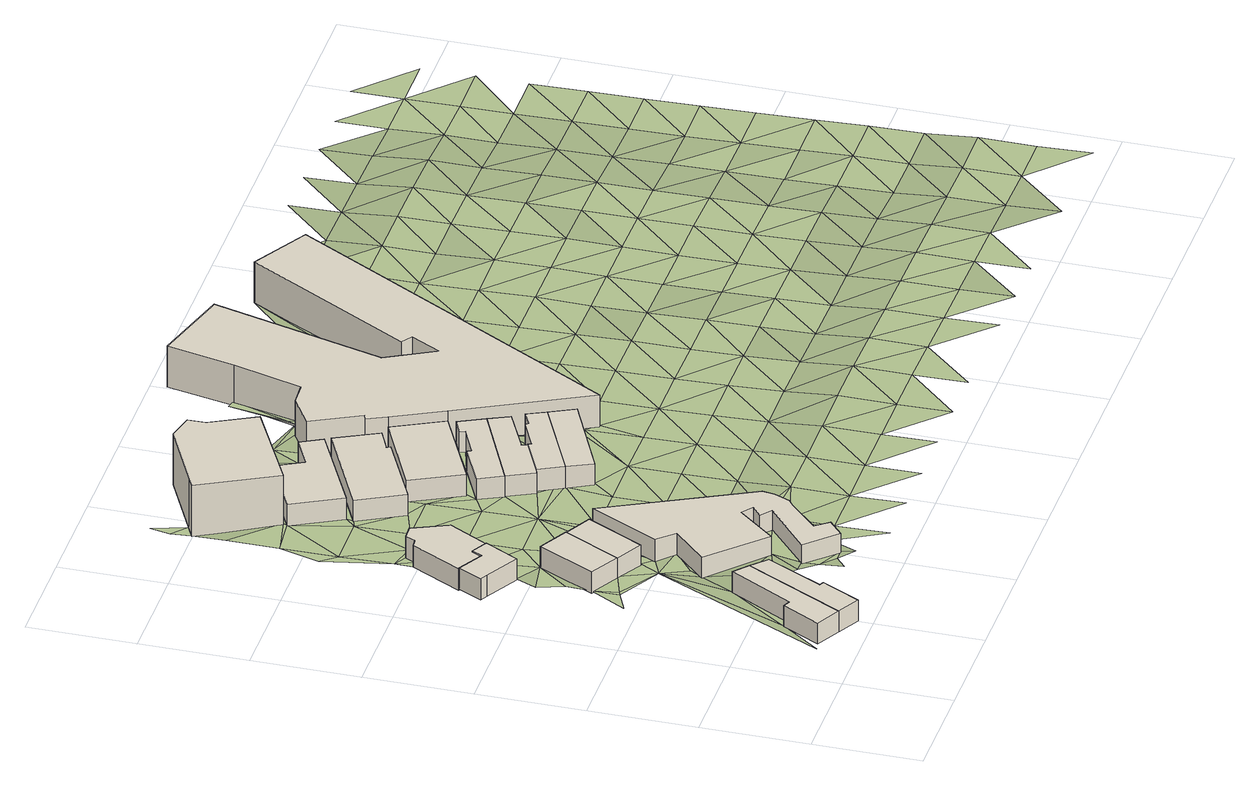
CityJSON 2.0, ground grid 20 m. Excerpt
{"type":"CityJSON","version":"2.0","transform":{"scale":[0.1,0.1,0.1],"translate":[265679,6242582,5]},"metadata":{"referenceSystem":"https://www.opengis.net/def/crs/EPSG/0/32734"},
"CityObjects":{
"building1":{"type":"Building","attributes":{"address":"45 Tennyson Street Salt River Cape Town","building":"house","building:levels":"1","footprint":{"type":"Polygon"},"plus_code":"CFXHX8X4+X7V","ground_height":11.76,"building_height":4.1,"roof_height":15.86},"geometry":[{"type":"Solid","lod":"1","boundaries":[[[[0,1,2,3]],[[1,4,5,2]],[[4,6,7,5]],[[6,8,9,7]],[[8,10,11,9]],[[10,0,3,11]],[[3,2,5,7,9,11]],[[10,8,6,4,1,0]]]]}]},
"building2":{"type":"Building","attributes":{"address":"47 Tennyson Street Salt River Cape Town","building":"house","building:levels":"1","footprint":{"type":"Polygon"},"plus_code":"CFXMXMXH+X5X","ground_height":11.76,"building_height":4.1,"roof_height":15.86},"geometry":[{"type":"Solid","lod":"1","boundaries":[[[[1,0,3,2]],[[0,12,13,14,3]],[[12,15,16,17,14,13]],[[15,18,19,17,16]],[[18,20,21,19]],[[20,1,2,21]],[[2,3,14,17,19,21]],[[20,18,15,12,0,1]]]]}]},
"building3":{"type":"Building","attributes":{"address":"3 Kingsley Road Salt River Cape Town","building":"house","building:levels":"1","footprint":{"type":"Polygon"},"plus_code":"CFX9X2X5+X4R","ground_height":10.38,"building_height":4.1,"roof_height":14.48},"geometry":[{"type":"Solid","lod":"1","boundaries":[[[[22,23,24,25]],[[23,26,27,28,24]],[[26,29,30,31,28,27]],[[29,32,33,34,31,30]],[[32,35,36,37,34,33]],[[35,38,39,37,36]],[[38,22,25,39]],[[25,24,28,31,34,37,39]],[[38,35,32,29,26,23,22]]]]}]},
"building4":{"type":"Building","attributes":{"address":"373 Lower Main Road Salt River Cape Town","building":"house","building:levels":"1","footprint":{"type":"Polygon"},"plus_code":"CFXMXWX7+XVR","ground_height":10.57,"building_height":4.1,"roof_height":14.67},"geometry":[{"type":"Solid","lod":"1","boundaries":[[[[40,41,42,43,44,45]],[[41,46,47,43,42]],[[46,48,49,47]],[[48,40,45,44,49]],[[44,43,47,49]],[[48,46,41,40]]]]}]},
"building5":{"type":"Building","attributes":{"address":"375 Lower Main Road Salt River Cape Town","building":"retail","building:levels":"1","footprint":{"type":"Polygon"},"plus_code":"CFXGX8XQ+XGR","ground_height":10.2,"building_height":4.1,"roof_height":14.3},"geometry":[{"type":"Solid","lod":"1","boundaries":[[[[50,51,52,53]],[[51,54,55,52]],[[54,56,57,55]],[[56,58,59,57]],[[58,60,61,59]],[[60,62,33,61]],[[62,63,30,33]],[[63,64,27,30]],[[64,50,53,27]],[[53,52,55,57,59,61,33,30,27]],[[64,63,62,60,58,56,54,51,50]]]]}]},
"building6":{"type":"Building","attributes":{"address":"371 Lower Main Road Salt River Cape Town","building":"house","building:levels":"1","footprint":{"type":"Polygon"},"plus_code":"CFXXX8XH+XFW","ground_height":10.46,"building_height":4.1,"roof_height":14.56},"geometry":[{"type":"Solid","lod":"1","boundaries":[[[[40,48,65,45]],[[48,66,67,65]],[[66,68,69,67]],[[68,40,45,69]],[[45,65,67,69]],[[68,66,48,40]]]]}]},
"building7":{"type":"Building","attributes":{"address":"369 Lower Main Road Salt River Cape Town","building":"commercial","building:levels":"1","footprint":{"type":"Polygon"},"plus_code":"CGXCXVXW+XJW","ground_height":10.83,"building_height":4.1,"roof_height":14.93},"geometry":[{"type":"Solid","lod":"1","boundaries":[[[[70,71,72,73]],[[71,74,75,72]],[[74,76,77,75]],[[76,78,79,77]],[[78,80,81,79]],[[80,82,83,81]],[[82,84,85,83]],[[84,86,87,85]],[[86,88,89,87]],[[88,90,91,89]],[[90,92,93,91]],[[92,94,95,93]],[[94,96,97,95]],[[96,98,99,97]],[[98,100,101,99]],[[100,102,103,101]],[[102,70,73,103]],[[73,72,75,77,79,81,83,85,87,89,91,93,95,97,99,101,103]],[[102,100,98,96,94,92,90,88,86,84,82,80,78,76,74,71,70]]]]}]},
"building8":{"type":"Building","attributes":{"address":"266 Lower Main Road Salt River Cape Town","building":"commercial","building:levels":"3","footprint":{"type":"Polygon"},"plus_code":"CGX3XMXX+X6W","ground_height":9.71,"building_height":9.7,"roof_height":19.41},"geometry":[{"type":"Solid","lod":"1","boundaries":[[[[104,105,106,107,108,109]],[[105,110,111,112,107,106]],[[110,113,114,115,112,111]],[[113,116,117,118,115,114]],[[116,119,120,118,117]],[[119,121,122,120]],[[121,104,109,108,122]],[[108,107,112,115,118,120,122]],[[121,119,116,113,110,105,104]]]]}]},
"building9":{"type":"Building","attributes":{"address":"262 Lower Main Road Salt River Cape Town","building":"retail","building:levels":"1","footprint":{"type":"Polygon"},"plus_code":"CGX6X5X4+XFR","ground_height":9.89,"building_height":4.1,"roof_height":13.99},"geometry":[{"type":"Solid","lod":"1","boundaries":[[[[123,124,125,126]],[[124,127,128,125]],[[127,129,130,128]],[[129,131,132,130]],[[131,133,134,132]],[[133,123,126,134]],[[126,125,128,130,132,134]],[[133,131,129,127,124,123]]]]}]},
"building10":{"type":"Building","attributes":{"address":"260 Lower Main Road Salt River Cape Town","building":"retail","building:levels":"1","footprint":{"type":"Polygon"},"plus_code":"CGXHXPXQ+XHV","ground_height":9.85,"building_height":4.1,"roof_height":13.95},"geometry":[{"type":"Solid","lod":"1","boundaries":[[[[135,136,137,138]],[[136,139,140,137]],[[139,141,142,140]],[[141,143,144,142]],[[143,145,146,144]],[[145,135,138,146]],[[138,137,140,142,144,146]],[[145,143,141,139,136,135]]]]}]},
"building11":{"type":"Building","attributes":{"address":"258 Lower Main Road Salt River Cape Town","building":"retail","building:levels":"1","footprint":{"type":"Polygon"},"plus_code":"CGXWXXXC+XGW","ground_height":10.08,"building_height":4.1,"roof_height":14.18},"geometry":[{"type":"Solid","lod":"1","boundaries":[[[[147,148,149,150]],[[148,151,152,149]],[[151,153,154,152]],[[153,147,150,154]],[[150,149,152,154]],[[153,151,148,147]]]]}]},
"building12":{"type":"Building","attributes":{"address":"Lower Main Road Salt River Cape Town","building":"retail","building:levels":"1","footprint":{"type":"Polygon"},"plus_code":"CHX3XGXQ+X2V","ground_height":10.25,"building_height":4.1,"roof_height":14.35},"geometry":[{"type":"Solid","lod":"1","boundaries":[[[[155,156,157,158]],[[156,159,160,157]],[[159,161,162,160]],[[161,163,164,162]],[[163,165,166,164]],[[165,167,168,166]],[[167,169,170,168]],[[169,155,158,170]],[[158,157,160,162,164,166,168,170]],[[169,167,165,163,161,159,156,155]]]]}]},
"building13":{"type":"Building","attributes":{"address":"Lower Main Road Salt River Cape Town","building":"retail","building:levels":"1","footprint":{"type":"Polygon"},"plus_code":"CHX5XWXW+X7W","ground_height":10.25,"building_height":4.1,"roof_height":14.35},"geometry":[{"type":"Solid","lod":"1","boundaries":[[[[171,172,158,157]],[[172,173,174,158]],[[173,175,176,174]],[[175,177,178,176]],[[177,179,180,178]],[[179,181,182,180]],[[181,171,157,182]],[[157,158,174,176,178,180,182]],[[181,179,177,175,173,172,171]]]]}]},
"building14":{"type":"Building","attributes":{"address":"Lower Main Road Salt River Cape Town","building":"retail","building:levels":"1","footprint":{"type":"Polygon"},"plus_code":"CHX8XRX2+XMV","ground_height":10.33,"building_height":4.1,"roof_height":14.43},"geometry":[{"type":"Solid","lod":"1","boundaries":[[[[183,184,185,186,187,188]],[[184,189,190,186,185]],[[189,191,192,190]],[[191,193,194,192]],[[193,195,196,194]],[[195,197,198,196]],[[197,199,200,198]],[[199,183,188,187,200]],[[187,186,190,192,194,196,198,200]],[[199,197,195,193,191,189,184,183]]]]}]},
"building15":{"type":"Building","attributes":{"address":"Lower Main Road Salt River Cape Town","building":"retail","building:levels":"1","footprint":{"type":"Polygon"},"plus_code":"CHXFX6X7+XHV","ground_height":10.33,"building_height":4.1,"roof_height":14.43},"geometry":[{"type":"Solid","lod":"1","boundaries":[[[[183,201,202,187]],[[201,203,204,202]],[[203,184,186,204]],[[184,183,187,186]],[[187,202,204,186]],[[184,203,201,183]]]]}]},
"building16":{"type":"Building","attributes":{"address":"4 Malta Road Salt River Cape Town","building":"industrial","building:levels":"2","footprint":{"type":"Polygon"},"plus_code":"CHXMX6X5+XRX","ground_height":9.26,"building_height":6.9,"roof_height":16.16},"geometry":[{"type":"Solid","lod":"1","boundaries":[[[[205,206,207,208]],[[206,209,210,207]],[[209,211,212,210]],[[211,213,214,212]],[[213,215,216,214]],[[215,217,218,216]],[[217,219,149,220,218]],[[219,221,150,222,220,149]],[[221,223,224,222,150]],[[223,225,226,224]],[[225,227,228,226]],[[227,229,230,228]],[[229,231,232,230]],[[231,233,234,232]],[[233,235,236,234]],[[235,237,238,236]],[[237,205,208,238]],[[208,207,210,212,214,216,218,220,222,224,226,228,230,232,234,236,238]],[[237,235,233,231,229,227,225,223,221,219,217,215,213,211,209,206,205]]]]}]},
"terrain1":{"type":"TINRelief","geometry":[{"type":"CompositeSurface","lod":"1","boundaries":[[[239,240,241]],[[242,241,243]],[[244,245,246]],[[246,247,248]],[[241,242,239]],[[248,244,246]],[[249,250,251]],[[244,20,245]],[[249,251,252]],[[242,1,253]],[[20,244,254]],[[239,252,251]],[[255,249,252]],[[253,1,20]],[[253,256,242]],[[253,20,254]],[[242,256,239]],[[252,239,255]],[[41,257,249]],[[258,257,41]],[[258,41,259]],[[260,239,256]],[[254,261,253]],[[262,261,254]],[[253,261,256]],[[255,239,263]],[[262,264,265]],[[266,267,264]],[[260,256,268]],[[261,262,265]],[[260,268,239]],[[259,41,269]],[[263,239,270]],[[271,265,264]],[[267,271,264]],[[270,239,268]],[[267,272,271]],[[58,273,60]],[[269,41,274]],[[56,273,58]],[[263,270,68]],[[41,275,274]],[[272,276,271]],[[273,277,278]],[[265,279,261]],[[54,273,56]],[[277,273,54]],[[269,274,280]],[[278,277,281]],[[269,280,282]],[[283,261,284]],[[279,284,261]],[[78,68,270]],[[285,286,276]],[[285,276,287]],[[288,274,275]],[[289,54,282]],[[290,277,54]],[[285,291,286]],[[289,282,280]],[[277,292,281]],[[288,275,68]],[[284,293,283]],[[280,274,288]],[[54,289,290]],[[281,294,295]],[[277,290,292]],[[78,288,68]],[[291,285,296]],[[289,280,297]],[[294,281,292]],[[78,298,288]],[[294,299,295]],[[78,300,298]],[[301,299,302]],[[288,297,280]],[[300,78,303]],[[304,290,289]],[[285,305,296]],[[306,301,302]],[[292,290,307]],[[290,308,307]],[[300,309,298]],[[285,310,305]],[[308,290,304]],[[311,304,289]],[[297,311,289]],[[296,312,313]],[[314,288,298]],[[315,298,309]],[[303,313,312]],[[297,288,172]],[[296,305,312]],[[294,292,316]],[[300,303,317]],[[315,314,298]],[[318,304,311]],[[297,169,311]],[[319,172,288]],[[297,172,169]],[[288,320,319]],[[321,309,300]],[[312,317,303]],[[320,288,314]],[[322,318,311]],[[311,169,322]],[[308,145,307]],[[300,317,321]],[[323,315,309]],[[304,318,324]],[[325,319,320]],[[315,326,314]],[[314,325,320]],[[312,305,327]],[[167,322,169]],[[328,329,305]],[[294,316,330]],[[309,321,323]],[[326,315,323]],[[305,329,327]],[[331,317,312]],[[145,129,307]],[[131,316,332]],[[312,327,331]],[[321,317,333]],[[318,148,324]],[[322,167,334]],[[330,316,131]],[[323,321,333]],[[167,335,336]],[[317,331,333]],[[323,337,326]],[[338,324,339]],[[340,341,342]],[[329,343,327]],[[342,341,344]],[[336,345,167]],[[329,346,347]],[[129,145,348]],[[131,129,349]],[[334,167,345]],[[330,131,350]],[[351,330,350]],[[324,148,339]],[[129,348,349]],[[352,323,333]],[[329,347,343]],[[349,350,131]],[[353,145,339]],[[145,354,348]],[[355,331,327]],[[340,342,356]],[[349,348,354]],[[145,353,354]],[[353,339,148]],[[323,352,357]],[[334,345,358]],[[323,357,337]],[[327,343,355]],[[342,359,189]],[[331,360,333]],[[349,361,350]],[[171,334,358]],[[350,362,351]],[[356,342,189]],[[171,189,334]],[[189,171,356]],[[331,355,360]],[[334,189,363]],[[333,364,352]],[[343,347,365]],[[363,357,352]],[[189,184,363]],[[350,361,362]],[[363,184,337]],[[337,357,363]],[[366,365,347]],[[333,360,364]],[[352,364,363]],[[355,343,367]],[[368,362,361]],[[365,367,343]],[[362,368,369]],[[364,370,363]],[[355,371,360]],[[372,362,369]],[[367,373,355]],[[365,366,374]],[[369,368,375]],[[363,370,376]],[[364,360,371]],[[355,373,371]],[[372,369,375]],[[377,367,365]],[[364,378,370]],[[367,377,373]],[[364,371,379]],[[365,374,377]],[[364,379,378]],[[380,376,370]],[[371,373,381]],[[373,377,382]],[[383,384,385]],[[386,374,387]],[[380,370,378]],[[381,379,371]],[[373,382,381]],[[384,383,388]],[[383,385,389]],[[374,386,377]],[[390,384,388]],[[391,376,380]],[[379,392,378]],[[382,377,393]],[[394,384,390]],[[395,379,381]],[[363,376,225]],[[393,377,386]],[[379,395,392]],[[384,394,396]],[[380,378,397]],[[381,382,398]],[[382,393,399]],[[400,376,391]],[[397,391,380]],[[378,392,397]],[[401,390,388]],[[382,399,398]],[[402,395,381]],[[386,403,393]],[[388,383,227]],[[394,390,401]],[[386,404,403]],[[381,398,402]],[[405,391,397]],[[392,395,406]],[[407,399,393]],[[396,394,401]],[[391,405,408]],[[393,403,407]],[[395,402,406]],[[397,392,409]],[[400,391,408]],[[388,227,401]],[[410,398,399]],[[407,411,399]],[[400,225,376]],[[392,406,409]],[[398,410,402]],[[412,405,397]],[[399,411,410]],[[407,403,413]],[[397,409,412]],[[413,403,414]],[[406,402,415]],[[405,416,408]],[[417,411,407]],[[410,415,402]],[[405,412,416]],[[407,413,417]],[[400,408,418]],[[406,419,409]],[[420,406,415]],[[410,411,421]],[[408,416,418]],[[411,417,422]],[[409,419,412]],[[413,414,423]],[[419,406,420]],[[410,421,415]],[[411,422,421]],[[413,423,417]],[[400,418,424]],[[416,412,425]],[[225,400,424]],[[415,426,420]],[[419,425,412]],[[422,417,427]],[[426,415,421]],[[418,416,428]],[[423,427,417]],[[420,429,419]],[[416,425,428]],[[429,420,426]],[[225,424,430]],[[422,431,421]],[[427,432,422]],[[419,433,425]],[[434,423,435]],[[418,436,424]],[[428,437,418]],[[422,432,431]],[[433,419,429]],[[421,438,426]],[[430,424,436]],[[423,434,427]],[[418,437,436]],[[428,425,439]],[[421,431,438]],[[439,425,433]],[[440,441,430]],[[429,426,442]],[[443,432,427]],[[440,430,436]],[[427,434,443]],[[428,444,437]],[[426,438,442]],[[445,428,439]],[[429,446,433]],[[432,447,431]],[[428,445,444]],[[432,443,448]],[[449,436,437]],[[429,442,446]],[[438,431,447]],[[439,433,450]],[[432,448,447]],[[443,434,451]],[[437,444,449]],[[436,452,440]],[[433,446,450]],[[453,451,434]],[[454,445,439]],[[438,455,442]],[[456,448,443]],[[438,447,457]],[[436,449,452]],[[439,450,454]],[[451,456,443]],[[446,442,455]],[[444,445,458]],[[438,457,455]],[[440,452,459]],[[447,448,460]],[[445,454,458]],[[456,461,448]],[[451,453,462]],[[444,463,449]],[[460,457,447]],[[464,450,446]],[[446,455,465]],[[448,461,460]],[[452,449,463]],[[444,458,463]],[[450,464,454]],[[456,451,466]],[[446,465,464]],[[455,457,467]],[[460,468,457]],[[451,462,466]],[[454,469,458]],[[461,456,470]],[[452,463,471]],[[467,465,455]],[[457,468,467]],[[454,464,469]],[[452,471,472]],[[456,466,470]],[[460,461,473]],[[458,474,463]],[[475,458,469]],[[460,473,468]],[[464,465,476]],[[467,477,465]],[[461,470,473]],[[474,471,463]],[[458,475,474]],[[462,478,466]],[[465,477,476]],[[479,462,480]],[[467,468,481]],[[469,464,482]],[[481,468,473]],[[462,479,478]],[[469,482,475]],[[466,483,470]],[[474,484,471]],[[482,464,476]],[[477,467,485]],[[471,484,486]],[[485,467,481]],[[466,478,483]],[[473,470,487]],[[476,477,488]],[[474,475,489]],[[482,490,475]],[[488,477,485]],[[470,483,487]],[[491,481,473]],[[474,489,484]],[[475,490,489]],[[485,481,491]],[[492,482,476]],[[491,473,487]],[[493,476,488]],[[484,494,486]],[[494,484,489]],[[492,476,493]],[[495,490,482]],[[496,488,485]],[[491,497,485]],[[482,492,495]],[[490,498,489]],[[496,485,497]],[[499,493,488]],[[490,495,498]],[[500,494,489]],[[499,488,496]],[[501,492,493]],[[502,494,500]],[[500,489,498]],[[501,493,499]],[[503,495,492]],[[492,501,503]],[[504,498,495]],[[498,504,500]],[[505,500,506]]]}]}
},
"vertices":[
[68,25,67],[168,212,67],[168,212,109],[68,25,109],[141,235,67],[141,235,109],[73,115,67],[73,115,109],[60,121,67],[60,121,109],[21,49,67],[21,49,109],
[111,2,67],[111,2,108],[111,2,109],[150,75,67],[150,75,108],[150,75,109],[141,79,67],[141,79,109],[196,185,67],[196,185,109],
[103,608,52],[138,672,52],[138,672,95],[103,608,95],[107,689,52],[107,689,93],[107,689,95],[97,669,52],[97,669,93],[97,669,95],[48,696,52],[48,696,93],[48,696,95],[24,651,52],[24,651,93],[24,651,95],[38,644,52],[38,644,95],
[205,549,54],[149,579,54],[149,579,96],[149,579,97],[205,549,97],[205,549,96],[93,472,54],[93,472,97],[149,442,54],[149,442,97],
[138,672,49],[180,747,49],[180,747,93],[138,672,93],[151,813,49],[151,813,93],[124,812,49],[124,812,93],[115,793,49],[115,793,93],[100,792,49],[100,792,93],[48,696,49],[97,669,49],[107,689,49],
[149,442,96],[201,415,54],[201,415,96],[257,522,54],[257,522,96],
[390,197,54],[402,206,54],[402,206,99],[390,197,99],[415,236,54],[415,236,99],[418,258,54],[418,258,99],[287,524,54],[287,524,99],[219,395,54],[219,395,99],[248,364,54],[248,364,99],[186,302,54],[186,302,99],[283,205,54],[283,205,99],[343,275,54],[343,275,99],[363,259,54],[363,259,99],[342,242,54],[342,242,99],[363,225,54],[363,225,99],[271,147,54],[271,147,99],[323,92,54],[323,92,99],[354,119,54],[354,119,99],[335,144,54],[335,144,99],
[349,1134,41],[307,1218,41],[307,1218,135],[307,1218,144],[349,1134,144],[349,1134,135],[306,1252,41],[306,1252,135],[306,1252,144],[256,1263,41],[256,1263,135],[256,1263,144],[129,1200,41],[129,1200,135],[129,1200,144],[105,1188,41],[105,1188,144],[178,1045,41],[178,1045,144],
[285,1094,46],[173,1037,46],[173,1037,90],[285,1094,90],[220,945,46],[220,945,90],[391,1031,46],[391,1031,90],[370,1072,46],[370,1072,90],[312,1042,46],[312,1042,90],
[217,931,46],[260,846,46],[260,846,89],[217,931,89],[399,915,46],[399,915,89],[396,922,46],[396,922,89],[438,942,46],[438,942,89],[399,1021,46],[399,1021,89],
[501,842,48],[455,935,48],[455,935,92],[501,842,92],[298,859,48],[298,859,92],[344,765,48],[344,765,92],
[355,700,51],[524,779,51],[524,779,93],[355,700,93],[501,827,51],[501,827,93],[470,813,51],[470,813,93],[475,802,51],[475,802,93],[419,776,51],[419,776,93],[415,784,51],[415,784,93],[334,745,51],[334,745,93],
[524,779,52],[355,700,52],[379,649,52],[379,649,93],[388,653,52],[388,653,93],[463,689,52],[463,689,93],[459,699,52],[459,699,93],[542,740,52],[542,740,93],
[411,607,49],[571,684,49],[571,684,93],[571,684,94],[411,607,94],[411,607,93],[555,719,49],[555,719,94],[527,705,49],[527,705,94],[524,710,49],[524,710,94],[466,682,49],[466,682,94],[463,689,49],[463,689,94],[388,653,49],[388,653,94],
[433,561,49],[433,561,94],[594,637,49],[594,637,94],
[572,1361,29],[545,1235,29],[545,1235,112],[572,1361,112],[507,1105,29],[507,1105,112],[462,1103,29],[462,1103,112],[403,1067,29],[403,1067,112],[450,975,29],[450,975,112],[438,971,29],[438,971,112],[455,935,29],[455,935,112],[501,842,29],[501,842,112],[620,604,29],[620,604,112],[980,1228,29],[980,1228,112],[872,1289,29],[872,1289,112],[692,978,29],[692,978,112],[713,964,29],[713,964,112],[682,908,29],[682,908,112],[635,997,29],[635,997,112],[723,1319,29],[723,1319,112],
[181,377,57],[5,47,67],[60,121,68],[141,235,68],[73,115,68],[184,138,67],[141,79,68],[150,75,68],[160,70,68],[194,129,67],[93,472,59],[54,404,59],[94,422,59],[100,425,59],[200,230,67],[205,178,67],[149,442,59],[186,302,59],[100,520,56],[82,569,56],[103,608,54],[200,325,59],[283,205,63],[241,146,67],[201,415,57],[273,117,63],[271,147,63],[274,72,66],[299,92,63],[248,364,59],[138,672,54],[219,395,57],[323,92,63],[326,66,66],[100,825,49],[200,625,52],[205,549,55],[354,119,62],[100,925,47],[76,954,47],[363,225,62],[200,725,51],[100,1030,46],[180,747,51],[343,275,63],[342,242,63],[400,125,62],[335,144,63],[400,25,65],[300,625,52],[200,825,49],[200,925,47],[390,197,62],[173,1037,47],[363,259,62],[178,1045,47],[100,1125,46],[402,206,62],[300,725,51],[300,520,54],[105,1188,42],[400,325,57],[100,1225,42],[129,1200,42],[418,258,62],[260,846,49],[500,125,62],[108,1263,42],[220,945,47],[217,931,47],[400,425,55],[500,25,64],[300,825,49],[500,230,62],[415,236,62],[411,607,53],[400,520,54],[285,1094,49],[500,325,57],[298,859,49],[379,649,53],[400,625,53],[500,425,55],[344,765,51],[500,520,54],[399,915,49],[388,653,53],[433,561,54],[600,230,62],[600,25,63],[600,125,62],[349,1134,49],[600,325,58],[312,1042,49],[600,425,54],[501,842,52],[419,776,52],[475,802,52],[594,637,50],[396,922,49],[438,942,49],[459,699,53],[463,689,53],[524,710,53],[700,230,64],[466,682,53],[470,813,52],[700,25,66],[700,125,64],[400,1030,46],[403,1067,46],[400,1125,46],[356,1147,46],[600,520,52],[438,971,49],[450,975,49],[700,325,56],[542,740,53],[600,625,50],[501,827,52],[527,705,53],[700,425,52],[462,1103,43],[495,1110,43],[620,604,50],[700,520,49],[800,125,64],[800,25,66],[800,230,64],[507,1105,43],[500,1125,43],[700,625,47],[800,425,52],[526,1239,38],[800,325,56],[901,125,62],[545,1235,38],[700,725,44],[901,230,62],[800,625,47],[800,520,49],[800,725,44],[901,425,50],[901,325,54],[692,978,38],[635,997,42],[682,908,39],[1001,125,58],[901,25,64],[700,1030,38],[713,964,39],[700,1125,38],[800,825,41],[901,625,46],[1001,230,58],[700,1225,35],[901,520,47],[723,1319,32],[901,725,42],[1001,425,47],[1001,325,50],[901,1030,35],[800,1225,35],[1001,520,45],[1101,125,55],[1101,25,58],[901,825,40],[1001,625,42],[1101,230,55],[901,925,37],[1001,725,39],[1101,425,44],[1101,325,47],[1001,825,40],[1201,125,52],[1201,25,55],[1101,520,41],[1001,925,37],[1201,230,52],[1001,1030,33],[1101,725,38],[1101,625,38],[1201,425,41],[1201,325,46],[1301,125,48],[1001,1125,33],[1101,825,39],[1201,520,38],[1301,230,48],[1101,925,37],[1201,625,36],[1001,1225,29],[1301,425,38],[1301,325,43],[1201,725,37],[1401,125,44],[1301,25,49],[1101,1125,32],[1101,1030,32],[1301,520,35],[1201,825,37],[1101,1225,26],[1001,1320,26],[1301,625,35],[1401,230,44],[1201,1030,31],[1201,925,34],[1301,725,33],[1401,425,35],[1401,325,39],[1201,1125,31],[1301,825,32],[1501,125,39],[1201,1225,22],[1501,25,44],[1301,925,31],[1401,625,31],[1501,230,39],[1401,520,32],[1301,1030,28],[1201,1320,20],[1501,425,28],[1501,325,31],[1602,125,36],[1301,1125,28],[1401,825,28],[1401,725,29],[1602,230,36],[1501,625,23],[1501,520,25],[1401,925,26],[1602,325,28],[1301,1225,18],[1301,1320,15],[1602,425,27],[1401,1125,23],[1401,1030,23],[1501,825,19],[1501,725,21],[1702,230,36],[1702,125,36],[1702,25,40],[1602,520,23],[1501,925,17],[1702,325,28],[1401,1225,14],[1602,625,19],[1401,1320,11],[1702,425,27],[1602,725,16],[1501,1125,12],[1501,1030,12],[1702,520,23],[1602,925,12],[1602,825,14],[1501,1225,8],[1602,1030,9],[1702,725,16],[1702,625,19],[1602,1125,9],[1702,825,14],[1602,1225,7],[1702,925,12],[1501,1320,7],[1702,1030,9],[1702,1125,9],[1602,1320,6],[1702,1225,7]
]}
